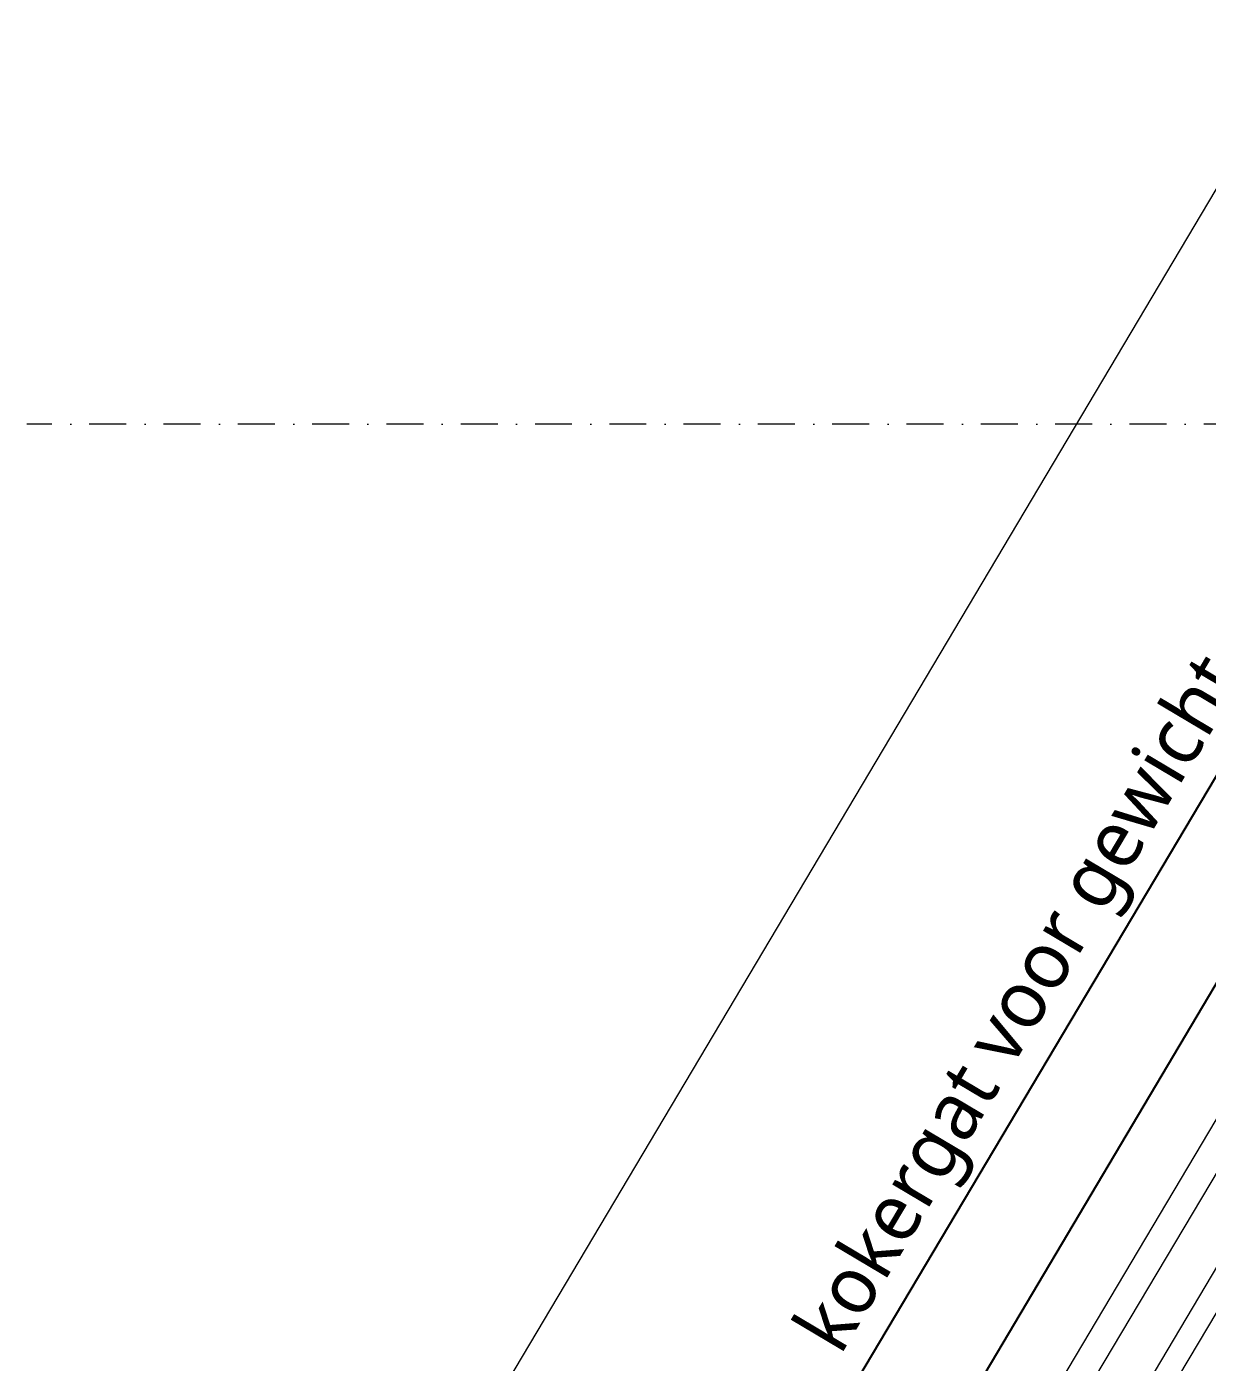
# Model space of a CAD drawing. Header units: millimetres. Extents: x -435 to 27166, y -19117 to 26500.
# Drawn here: x 1123.2 to 1379, y 3169.8 to 3459.2 of the extents above; entities that cross this region are included whole.
import ezdxf

# ---------------------------------------------------------------- set-up
doc = ezdxf.new("R2010")
doc.units = ezdxf.units.MM
doc.linetypes.add('MV_stramien', pattern=[16, 8, -4, 0, -4])
for name, color, linetype, lineweight in [('A-DETL', 90, 'Continuous', 13), ('A-DETL-GENF', 92, 'Continuous', 18), ('G-ANNO-TEXT', 231, 'Continuous', 13)]:
    doc.layers.add(name, color=color, linetype=linetype, lineweight=lineweight)
doc.styles.add('Segoe UI_3', font='segoeui.ttf', dxfattribs={"height": 12.5})

# ---------------------------------------------------------------- blocks, each defined once
blk = doc.blocks.new('31 driedubbel_glas - HR___-V48-Details Appartement')
at = {"layer": 'A-DETL-GENF', "lineweight": 13}
for p, q in [((380, 0), (151.35, 0)), ((380, -21.5), (380, 0)), ((380, -6), (151.35, -6)), ((376, -6), (376, -16.5)), ((376, -16.5), (380, -6)), ((376, -6), (380, -16.5)), ((151.35, -16.5), (380, -16.5)), ((151.35, -21.5), (380, -21.5)), ((380, -21.5), (376, -30)), ((376, -21.5), (380, -30)), ((376, -30), (376, -21.5)), ((380, -21.5), (380, -30)), ((380, -30), (151.35, -30)), ((380, -30), (376, -30)), ((380, -38), (380, -30)), ((151.35, -38), (380, -38))]:
    blk.add_line(p, q, dxfattribs=at)

msp = doc.modelspace()

# ---------------------------------------------------------------- linework, layer by layer
at = {"layer": 'A-DETL'}
msp.add_line((1401.82, 3459.21), (1197.99, 3116.31), dxfattribs=at)
at = {"layer": 'A-DETL', "linetype": 'MV_stramien', "lineweight": 18}
msp.add_line((1933.65, 3373.08), (1123.2, 3373.08), dxfattribs=at)
at = {"layer": 'A-DETL', "lineweight": 25}
for p, q in [((1399.43, 3328.02), (1253.84, 3083.11)), ((1386.32, 3261.04), (1273.81, 3071.24))]:
    msp.add_line(p, q, dxfattribs=at)

# ---------------------------------------------------------------- block references
at = {"layer": 'A-DETL-GENF', "lineweight": 13, "rotation": 59.27086860815339}
msp.add_blockref('31 driedubbel_glas - HR___-V48-Details Appartement', (1209.17, 2933.59), dxfattribs=at)

# ---------------------------------------------------------------- texts
at = {"layer": 'G-ANNO-TEXT', "color": 7, "insert": (1288.75, 3177.47), "char_height": 12.5, "width": 209.2404, "attachment_point": 1, "rotation": 59.2709, "style": 'Segoe UI_3'}
msp.add_mtext('kokergat voor gewicht', dxfattribs=at)

doc.saveas('drawing.dxf')
